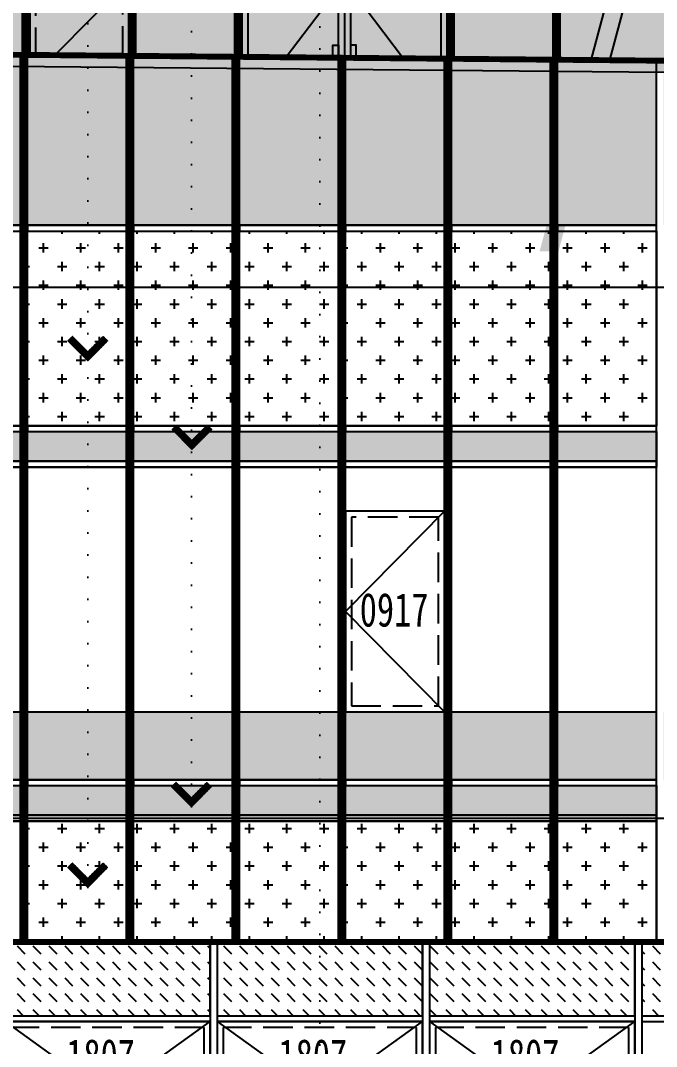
# Model space of a CAD drawing. Extents: x -483182 to 812890, y -390528 to -214858.
# Drawn here: x 25856 to 31250, y -318465 to -309770 of the extents above; entities that cross this region are included whole.
import ezdxf
from ezdxf.xclip import XClip

# ---------------------------------------------------------------- set-up
doc = ezdxf.new("R2010")
doc.units = 0
doc.header["$LTSCALE"] = 1000
doc.header["$MEASUREMENT"] = 0
doc.header["$XCLIPFRAME"] = 0
doc.linetypes.add('DASH', pattern=[0.35, 0.25, -0.1])
doc.linetypes.add('DOT2', pattern=[0.125, 0, -0.125])
for name, color, linetype in [('01-标注_符号', 200, 'Continuous'), ('05-填充_156', 156, 'Continuous'), ('05-填充_168', 168, 'Continuous'), ('05-填充_18', 18, 'Continuous'), ('05-填充_天正', 14, 'Continuous'), ('A-C_幕墙龙骨', 133, 'Continuous'), ('A-C_窗', 140, 'Continuous'), ('A-C_门', 150, 'Continuous'), ('D-铝板', 181, 'Continuous'), ('E-立面轮廓', 241, 'Continuous')]:
    doc.layers.add(name, color=color, linetype=linetype)
doc.layers.add('04-不打印_辅助线', color=165, linetype='Continuous', plot=False)
doc.styles.add('_TCH_AXIS', font='STXIHEI_0.TTF', dxfattribs={"width": 0.75})
doc.styles.add('logo-3', font='', dxfattribs={"width": 0.75})
doc.styles.get("Standard").update_dxf_attribs({"font": 'STXIHEI_0.TTF', "width": 0.75})
doc.styles.get('logo-3').set_extended_font_data('SimSun')
doc.dimstyles.new('副本 ISO-1', dxfattribs={"dimtxt": 2.5, "dimasz": 1.5, "dimexe": 1.25, "dimexo": 0.625, "dimtad": 1, "dimdec": 0, "dimtxsty": 'logo-3', "dimblk": 'ARCHTICK', "dimcen": 2.5, "dimdle": 1, "dimadec": 0, "dimazin": 0, "dimtfac": 1, "dimtdec": 0, "dimtix": 1, "dimtmove": 0, "dimatfit": 3, "dimldrblk": 'AR', "dimfxl": 0, "dimarcsym": 0})
pattern_1 = [(49.99999999999999, (0, 0), (364.369337992008, -31.87817107780615), [38.1, -419.1]), (355, (0, 0), (-70.48565195133396, 382.1132857643599), [30.48, -335.28]), (100.451, (30.364, -2.6565), (293.8850033319185, 350.2333756405837), [32.38, -356.18]), (46.18420000000002, (0, 101.6), (542.1580817842598, -84.08465586545427), [57.14999999999999, -628.6499999999999]), (96.6356, (45.1798, 94.59299999999999), (474.8084689324743, 494.8511117800985), [48.57, -534.27]), (351.1840000000001, (0, 101.6), (474.8092116278678, 494.8502357211955), [45.72, -502.92]), (21, (50.8, 76.2), (303.2297596707666, -204.531037033525), [38.1, -419.1]), (326.0000000000001, (50.8, 76.2), (123.6040566952941, 368.3759322446385), [30.48, -335.28]), (71.4514, (76.069, 59.1558), (426.8329815402489, 163.8457154321149), [32.38, -356.18]), (37.50000000000001, (0, 0), (6.17720650118364, 169.1100777463062), [0, -331.216, 0, -340.36, 0, -336.55]), (7.499999999999999, (0, 0), (133.6393250206115, 200.361149636239), [0, -194.056, 0, -323.596, 0, -128.27]), (327.5, (-113.284, 0), (271.1811903337428, -11.45748798534687), [0, -127, 0, -396.24, 0, -525.78]), (317.5, (-164.084, 0), (296.2583627720361, 50.85298206666607), [0, -165.1, 0, -263.144, 0, -373.38])]
pattern_2 = [(0, (-32250.00310377718, 317429.4292192667), (158.75, 158.75), [79.375, -238.125]), (90, (-32210.31560377718, 317389.7417192667), (-158.75, 158.75), [79.375, -238.125])]

# ---------------------------------------------------------------- blocks, each defined once
blk = doc.blocks.new('rytesy')
at = {"layer": '05-填充_18', "const_width": 60}
for points in [[(3539.240194309437, -7549.92318577203), (3539.240194309437, -32.18593500438146)], [(4438.240194309445, -7549.92318577203), (4438.240194309445, -40.3614625132177)], [(5337.240194309437, -7549.92318577203), (5337.240194309437, -48.53699002205394)], [(6236.240194309437, -7549.92318577203), (6236.240194309437, -56.71251753089018)], [(7135.240194309437, -7549.92318577203), (7135.240194309437, -64.88804503972642)], [(8034.240194309437, -7549.92318577203), (8034.240194309437, -73.06357254856266)]]:
    blk.add_lwpolyline(points, dxfattribs=at)
at = {"layer": 'A-C_幕墙龙骨'}
for p, q in [((3509.240194309437, -7549.92318577203), (3509.240194309437, -31.91311428660993)), ((3569.240194309437, -7549.92318577203), (3569.240194309437, -32.458755722153)), ((4408.240194309437, -7549.92318577203), (4408.240194309437, -40.08864179544616)), ((4468.240194309437, -7549.92318577203), (4468.240194309437, -40.63428323098924)), ((5307.240194309437, -7549.92318577203), (5307.240194309437, -48.2641693042824)), ((5367.240194309437, -7549.92318577203), (5367.240194309437, -48.80981073982548)), ((6206.240194309437, -7549.92318577203), (6206.240194309437, -56.43969681311864)), ((6266.240194309437, -7549.92318577203), (6266.240194309437, -56.98533824866172)), ((7105.240194309437, -7549.92318577203), (7105.240194309437, -64.61522432195488)), ((7165.240194309437, -7549.92318577203), (7165.240194309437, -65.16086575749796)), ((8004.240194309437, -7549.92318577203), (8004.240194309437, -72.79075183079112)), ((8064.240194309437, -7549.92318577203), (8064.240194309437, -73.3363932663342)), ((8903.240194309437, -7549.92318577203), (8903.240194309437, -80.96627933962736))]:
    blk.add_line(p, q, dxfattribs=at)
blk = doc.blocks.new('A$C5BC7050D')
for points in [[(-1734.999999999993, 0), (5, 0), (5, 2300), (-1734.999999999993, 2300)], [(-915, 100), (-915, 2200), (-1684.999999999993, 2200), (-1684.999999999993, 100)], [(-815, 100), (-45, 100), (-45, 2200), (-815, 2200)], [(-915, 550), (-965, 550), (-965, 1750), (-915, 1750)], [(-815, 550), (-765, 550), (-765, 1750), (-815, 1750)]]:
    blk.add_lwpolyline(points, close=True)
for points in [[(-864.9999999999964, 2300), (-1734.999999999993, 1150), (-865, 0)], [(-865, 2300), (-865, 0)], [(-864.9999999999964, 2300), (5, 1150), (-865, 0)]]:
    blk.add_lwpolyline(points)
at = {"layer": '04-不打印_辅助线', "style": '_TCH_AXIS', "width": 0.75}
blk.add_text('WM1823', height=285.4257641921397, dxfattribs=at).set_placement((-1433.157800857909, 919.6219500461011))
blk = doc.blocks.new('*U722')
blk.add_lwpolyline([(0, 0), (839.9999999999998, 0), (839.9999999999998, 1700), (0, 1700)], close=True)
blk.add_lwpolyline([(839.9999999999998, 1700), (0, 850), (839.9999999999998, 0)])
at = {"linetype": 'DASH'}
blk.add_lwpolyline([(50, 50), (789.9999999999998, 50), (789.9999999999998, 1650), (50, 1650)], close=True, dxfattribs=at)
at = {"layer": '04-不打印_辅助线', "width": 0.75}
blk.add_text('0917', height=285.4257641921397, dxfattribs=at).set_placement((121.4108805432404, 722.9881153245224))
blk = doc.blocks.new('A$C39D70C58')
at = {"layer": '05-填充_18'}
h = blk.add_hatch(color=256, dxfattribs=at)
h.dxf.hatch_style = 1
h.paths.add_polyline_path([(33730.82967362576, -4574.68333944201), (33150.91253644269, 2053.799869828217), (32996.50235823845, 2040.290729702334), (33575.0830093422, -4572.916373779066)])
h.paths.add_polyline_path([(30614.83913494795, -4573.058898780961), (32370.00000000003, 1977.290625049383), (32220.28149692522, 2017.407577040256), (30454.85765748983, -4571.243888625351)])
h.paths.add_polyline_path([(23895.25414885566, -4576.863637870818), (22230.31497377669, 1636.773955035605), (22080.59647070192, 1596.657003044733), (23734.29704456148, -4575.037559105025)])
h.paths.add_polyline_path([(21918.13758581682, -4577.625393754977), (21377.34100475564, 1603.707812929701), (21222.9308265514, 1590.198672803817), (21762.31910480265, -4575.037559105025)])
h.paths.add_polyline_path([(18644.4594366356, -4577.679666735581), (20163.11355795152, 1513.309327673924), (20012.71772037874, 1550.807221491938), (18485.37307550517, -4575.037559105025)])
h.paths.add_polyline_path([(15562.76617504613, -4577.257587180648), (13873.81126817537, 1312.828150036279), (13724.81570530494, 1270.104359884688), (15400.88317968063, -4575.037559105083)])
h.paths.add_polyline_path([(13475.06855620243, -4577.643180748855), (12653.86327694301, 1265.535999156011), (12500.37172628807, 1243.964168507198), (13318.17908622131, -4575.037559105083)])
h.paths.add_polyline_path([(10372.74420056901, -4577.3468238528), (10213.57485238735, -4575.037559105083), (11660.1891579291, 1227.01551574195), (11810.58499550188, 1189.517621923995)])
h.paths.add_polyline_path([(9420.611231942137, -4577.678633864387), (8215.172019941136, 1093.46697806177), (8063.559141827398, 1061.240665985039), (9261.587061968123, -4575.037559105083)])
h.paths.add_polyline_path([(5494.379026227936, -4577.760549499828), (7527.483766160716, 1008.148814855958), (7381.831409938895, 1061.161937071418), (5330.42255894604, -4575.037559105142)])
h.paths.add_polyline_path([(4050.162180543208, -4577.636432158586), (3376.867748006829, 905.9066744443262), (3223.023094502423, 887.0169262165437), (3893.679056110384, -4575.037559105142)])
h.paths.add_polyline_path([(2007.575330635445, -4577.625854448415), (2674.117937215648, 850.9280425506877), (2520.273283711242, 869.8177907784702), (1851.729110396525, -4575.037559105142)])
h.paths.add_polyline_path([(128.3171243199613, -4573.932647195586), (-30.76923681046173, -4571.29053956503), (1315.998430015054, 830.299540441134), (1466.39426758785, 792.8016466231784)])
h.paths.add_polyline_path([(16569.94946518991, 1392.492217795574), (15836.91113915099, -4577.625854448299), (15681.06491891207, -4575.037559105083), (16416.10481168551, 1411.381966023357)])
h.paths.add_polyline_path([(24576.6947180311, 1714.807182461838), (24730.5393715355, 1733.696930689621), (25505.37240665822, -4576.811731188034), (25348.99054277193, -4575.037559105025)])
h.paths.add_polyline_path([(33501.42309938351, 2030.43978963577), (33650.41866225394, 2073.163579787419), (35557.28593530616, -4576.872890742321), (35395.51324986925, -4575.037559104967)])
blk.add_lwpolyline([(30614.83913494795, -4573.058898780961), (32370.00000000003, 1977.290625049383), (32220.28149692522, 2017.407577040256), (30454.85765748983, -4571.243888625351)], close=True)
blk = doc.blocks.new('thtsrhjuyt')
at = {"layer": '05-填充_18', "const_width": 60}
for points in [[(29700.00000000003, -5300), (29700.00000000003, 1149.03142012324)], [(30600.00000000003, -5300), (30600.00000000003, 1183.850554066361)], [(27000.00000000003, -5300), (27000.00000000003, 1044.574018293875)], [(27900.00000000003, -5300), (27900.00000000003, 1079.393152236997)], [(26100.00000000003, -5300), (26100.00000000003, 1009.754884350754)]]:
    blk.add_lwpolyline(points, dxfattribs=at)
at = {"layer": 'A-C_幕墙龙骨'}
for points in [[(29670.00000000003, -5300), (29670.00000000003, 1147.870782325161)], [(29730.00000000003, -5300), (29730.00000000003, 1150.192057921377)], [(30570.00000000003, -5300), (30570.00000000003, 1182.689916268282)], [(30630.00000000003, -5300), (30630.00000000003, 1185.011191864498)], [(26970.00000000003, -5300), (26970.00000000003, 1043.413380495738)], [(27030.00000000003, -5300), (27030.00000000003, 1045.734656091954)], [(27870.00000000003, -5300), (27870.00000000003, 1078.23251443886)], [(27930.00000000003, -5300), (27930.00000000003, 1080.553790035076)], [(26070.00000000003, -5300), (26070.00000000003, 1008.594246552617)], [(26130.00000000003, -5300), (26130.00000000003, 1010.915522148833)]]:
    blk.add_lwpolyline(points, dxfattribs=at)
at = {"layer": 'A-C_窗'}
blk.add_lwpolyline([(2.91038304567337e-11, -5300), (36187.00000000003, -5299.999999999825), (36187, 1400), (0, 0), (2.91038304567337e-11, -5300)], dxfattribs=at)
blk.add_blockref('*U722', (26130.00000000003, -4699.999999994936), dxfattribs=at)
at = {"layer": 'A-C_门'}
blk.add_blockref('A$C5BC7050D', (29665.00000000003, -5299.999999999884), dxfattribs=at)
at = {"layer": 'D-铝板'}
blk.add_blockref('A$C39D70C58', (0, -724.9624408948584), dxfattribs=at)
blk = doc.blocks.new('A$C2E0A5E3B')
blk.add_lwpolyline([(-5, 0), (1735, 0), (1735, 675), (-5, 675)], close=True)
for points in [[(-5, 675), (865, 50)], [(865, 50), (1735, 675)]]:
    blk.add_lwpolyline(points)
at = {"linetype": 'DASH'}
blk.add_lwpolyline([(45, 50), (1685, 50), (1685, 625), (45, 625)], close=True, dxfattribs=at)
at = {"layer": '04-不打印_辅助线', "width": 0.75}
blk.add_text('1807', height=285.4257641921397, dxfattribs=at).set_placement((513.9763857134385, 242.2527414326323))
blk = doc.blocks.new('*U67')
at = {"layer": 'A-C_窗'}
blk.add_blockref('A$C2E0A5E3B', (-865, -337.5), dxfattribs=at)
blk = doc.blocks.new('*U68')
at = {"layer": 'A-C_窗', "color": 0, "linetype": 'ByBlock', "lineweight": -2, "transparency": 16777216}
for p in [(0, 0), (1800, 0), (3600, 0)]:
    blk.add_blockref('*U67', p, dxfattribs=at)
blk = doc.blocks.new('_ArchTick')
at = {"color": 0, "linetype": 'ByBlock', "const_width": 0.4}
blk.add_lwpolyline([(-0.5, -0.5), (0.5, 0.5)], dxfattribs=at)
blk = doc.blocks.new('*X6')
at = {"color": 0}
for p, q in [((-1012.31157476132, 1692.722126533868), (-1012.31157476132, 1692.722633322092)), ((-1012.311522380892, 1692.72268570252), (-1012.283849658768, 1692.72268570252)), ((-1012.311133929974, 1692.72168570252), (-1012.282849658771, 1692.72168570252)), ((-1012.31057476132, 1692.721126533864), (-1012.31057476132, 1692.723633322089)), ((-1012.310522380889, 1692.72368570252), (-1012.284849658764, 1692.72368570252)), ((-1012.310133929977, 1692.72068570252), (-1012.281849658774, 1692.72068570252)), ((-1012.30957476132, 1692.720126533861), (-1012.30957476132, 1692.724633322086)), ((-1012.309522380886, 1692.72468570252), (-1012.285849658761, 1692.72468570252)), ((-1012.30913392998, 1692.71968570252), (-1012.280849658777, 1692.71968570252)), ((-1012.30857476132, 1692.719126533858), (-1012.30857476132, 1692.725633322083)), ((-1012.308522380883, 1692.72568570252), (-1012.286849658758, 1692.72568570252)), ((-1012.308133929983, 1692.71868570252), (-1012.27984965878, 1692.71868570252)), ((-1012.30757476132, 1692.718126533855), (-1012.30757476132, 1692.72663332208)), ((-1012.30752238088, 1692.72668570252), (-1012.287849658755, 1692.72668570252)), ((-1012.307133929986, 1692.71768570252), (-1012.278849658783, 1692.71768570252)), ((-1012.30657476132, 1692.717126533852), (-1012.30657476132, 1692.727633322077)), ((-1012.306522380877, 1692.72768570252), (-1012.288849658752, 1692.72768570252)), ((-1012.306133929989, 1692.71668570252), (-1012.277849658786, 1692.71668570252)), ((-1012.30557476132, 1692.716126533849), (-1012.30557476132, 1692.728633322074)), ((-1012.305522380873, 1692.72868570252), (-1012.289849658749, 1692.72868570252)), ((-1012.305133929993, 1692.71568570252), (-1012.27684965879, 1692.71568570252)), ((-1012.30457476132, 1692.715126533845), (-1012.30457476132, 1692.72963332207)), ((-1012.30452238087, 1692.72968570252), (-1012.290849658746, 1692.72968570252)), ((-1012.304133929995, 1692.71468570252), (-1012.275849658792, 1692.71468570252)), ((-1012.30357476132, 1692.714126533842), (-1012.30357476132, 1692.730633322067)), ((-1012.303522380867, 1692.73068570252), (-1012.291849658742, 1692.73068570252)), ((-1012.303133929999, 1692.71368570252), (-1012.274849658796, 1692.71368570252)), ((-1012.30257476132, 1692.713126533839), (-1012.30257476132, 1692.731633322064)), ((-1012.302522380864, 1692.73168570252), (-1012.292849658739, 1692.73168570252)), ((-1012.302133930002, 1692.71268570252), (-1012.273849658799, 1692.71268570252)), ((-1012.30157476132, 1692.712126533836), (-1012.30157476132, 1692.732633322061)), ((-1012.301522380861, 1692.73268570252), (-1012.293849658736, 1692.73268570252)), ((-1012.301133930005, 1692.71168570252), (-1012.272849658802, 1692.71168570252)), ((-1012.30057476132, 1692.711126533833), (-1012.30057476132, 1692.733633322058)), ((-1012.300522380858, 1692.73368570252), (-1012.294849658733, 1692.73368570252)), ((-1012.300133930008, 1692.71068570252), (-1012.271849658805, 1692.71068570252)), ((-1012.29957476132, 1692.71012653383), (-1012.29957476132, 1692.734633322055)), ((-1012.299522380855, 1692.73468570252), (-1012.29584965873, 1692.73468570252)), ((-1012.299133930011, 1692.70968570252), (-1012.270849658808, 1692.70968570252)), ((-1012.29857476132, 1692.709126533827), (-1012.29857476132, 1692.735633322052)), ((-1012.298522380851, 1692.73568570252), (-1012.296849658727, 1692.73568570252)), ((-1012.298133930014, 1692.70868570252), (-1012.269849658811, 1692.70868570252)), ((-1012.29757476132, 1692.708126533824), (-1012.29757476132, 1692.736410805115)), ((-1012.297133930018, 1692.70768570252), (-1012.268849658815, 1692.70768570252)), ((-1012.29657476132, 1692.70712653382), (-1012.29657476132, 1692.735410805112)), ((-1012.296133930021, 1692.70668570252), (-1012.267849658818, 1692.70668570252)), ((-1012.29557476132, 1692.706126533817), (-1012.29557476132, 1692.734410805109)), ((-1012.295133930024, 1692.70568570252), (-1012.266849658821, 1692.70568570252)), ((-1012.29457476132, 1692.705126533814), (-1012.29457476132, 1692.733410805106)), ((-1012.29357476132, 1692.704126533811), (-1012.29357476132, 1692.732410805103)), ((-1012.29257476132, 1692.703126533808), (-1012.29257476132, 1692.7314108051)), ((-1012.29157476132, 1692.702126533805), (-1012.29157476132, 1692.730410805096)), ((-1012.29057476132, 1692.701126533802), (-1012.29057476132, 1692.729410805093)), ((-1012.28957476132, 1692.700126533799), (-1012.28957476132, 1692.72841080509)), ((-1012.28857476132, 1692.699126533795), (-1012.28857476132, 1692.727410805087)), ((-1012.28757476132, 1692.698126533792), (-1012.28757476132, 1692.726410805084)), ((-1012.28657476132, 1692.697126533789), (-1012.28657476132, 1692.725410805081)), ((-1012.28557476132, 1692.696126533786), (-1012.28557476132, 1692.724410805078)), ((-1012.28457476132, 1692.695126533783), (-1012.28457476132, 1692.723410805075)), ((-1012.28357476132, 1692.69412653378), (-1012.28357476132, 1692.722410805071)), ((-1012.28257476132, 1692.693126533777), (-1012.28257476132, 1692.721410805068)), ((-1012.28157476132, 1692.692126533773), (-1012.28157476132, 1692.720410805065)), ((-1012.28057476132, 1692.69112653377), (-1012.28057476132, 1692.719410805062)), ((-1012.27957476132, 1692.690126533767), (-1012.27957476132, 1692.718410805059)), ((-1012.27857476132, 1692.689126533764), (-1012.27857476132, 1692.717410805056)), ((-1012.27757476132, 1692.688126533761), (-1012.27757476132, 1692.716410805053)), ((-1012.27657476132, 1692.687126533758), (-1012.27657476132, 1692.715410805049)), ((-1012.27557476132, 1692.686126533755), (-1012.27557476132, 1692.714410805046)), ((-1012.27457476132, 1692.685126533751), (-1012.27457476132, 1692.713410805043)), ((-1012.27357476132, 1692.684126533748), (-1012.27357476132, 1692.71241080504)), ((-1012.27257476132, 1692.683126533745), (-1012.27257476132, 1692.711410805037)), ((-1012.27157476132, 1692.682126533742), (-1012.27157476132, 1692.710410805034)), ((-1012.27057476132, 1692.681126533739), (-1012.27057476132, 1692.709410805031)), ((-1012.26957476132, 1692.680126533736), (-1012.26957476132, 1692.708410805027)), ((-1012.26857476132, 1692.679126533733), (-1012.26857476132, 1692.707410805024)), ((-1012.26757476132, 1692.678126533729), (-1012.26757476132, 1692.706410805021)), ((-1012.26657476132, 1692.677126533727), (-1012.26657476132, 1692.705410805018)), ((-1012.294133930027, 1692.70468570252), (-1012.265849658824, 1692.70468570252)), ((-1012.29313393003, 1692.70368570252), (-1012.264849658827, 1692.70368570252)), ((-1012.292133930033, 1692.70268570252), (-1012.26384965883, 1692.70268570252)), ((-1012.291133930036, 1692.70168570252), (-1012.262849658833, 1692.70168570252)), ((-1012.290133930039, 1692.70068570252), (-1012.261849658836, 1692.70068570252)), ((-1012.289133930043, 1692.69968570252), (-1012.26084965884, 1692.69968570252)), ((-1012.288133930046, 1692.69868570252), (-1012.259849658843, 1692.69868570252)), ((-1012.287133930049, 1692.69768570252), (-1012.258849658846, 1692.69768570252)), ((-1012.286133930052, 1692.69668570252), (-1012.257849658849, 1692.69668570252)), ((-1012.285133930055, 1692.69568570252), (-1012.256849658852, 1692.69568570252)), ((-1012.284133930058, 1692.69468570252), (-1012.255849658855, 1692.69468570252)), ((-1012.283133930061, 1692.69368570252), (-1012.254849658858, 1692.69368570252)), ((-1012.282133930065, 1692.69268570252), (-1012.253849658861, 1692.69268570252)), ((-1012.281133930068, 1692.69168570252), (-1012.252849658865, 1692.69168570252)), ((-1012.280133930071, 1692.69068570252), (-1012.251849658868, 1692.69068570252)), ((-1012.279133930074, 1692.68968570252), (-1012.250849658871, 1692.68968570252)), ((-1012.278133930077, 1692.68868570252), (-1012.249849658874, 1692.68868570252)), ((-1012.27713393008, 1692.68768570252), (-1012.248849658877, 1692.68768570252)), ((-1012.276133930083, 1692.68668570252), (-1012.24784965888, 1692.68668570252)), ((-1012.275133930086, 1692.68568570252), (-1012.246849658883, 1692.68568570252)), ((-1012.27413393009, 1692.68468570252), (-1012.245849658887, 1692.68468570252)), ((-1012.273133930093, 1692.68368570252), (-1012.24484965889, 1692.68368570252)), ((-1012.272133930096, 1692.68268570252), (-1012.243849658893, 1692.68268570252)), ((-1012.271133930099, 1692.68168570252), (-1012.242849658896, 1692.68168570252)), ((-1012.270133930102, 1692.68068570252), (-1012.241849658899, 1692.68068570252)), ((-1012.269133930105, 1692.67968570252), (-1012.240849658902, 1692.67968570252)), ((-1012.268133930109, 1692.67868570252), (-1012.239849658905, 1692.67868570252)), ((-1012.267133930112, 1692.67768570252), (-1012.238849658909, 1692.67768570252)), ((-1012.266133930115, 1692.67668570252), (-1012.237849658912, 1692.67668570252)), ((-1012.26557476132, 1692.676126533723), (-1012.26557476132, 1692.704410805015)), ((-1012.265133930118, 1692.67568570252), (-1012.236849658915, 1692.67568570252)), ((-1012.26457476132, 1692.67512653372), (-1012.26457476132, 1692.703410805012)), ((-1012.264133930121, 1692.67468570252), (-1012.235849658918, 1692.67468570252)), ((-1012.26357476132, 1692.674126533717), (-1012.26357476132, 1692.702410805009)), ((-1012.263133930124, 1692.67368570252), (-1012.234849658921, 1692.67368570252)), ((-1012.26257476132, 1692.673126533714), (-1012.26257476132, 1692.701410805006)), ((-1012.262133930127, 1692.67268570252), (-1012.233849658924, 1692.67268570252)), ((-1012.26157476132, 1692.672126533711), (-1012.26157476132, 1692.700410805003)), ((-1012.26113393013, 1692.67168570252), (-1012.232849658927, 1692.67168570252)), ((-1012.26057476132, 1692.671126533708), (-1012.26057476132, 1692.699410804999)), ((-1012.260133930134, 1692.67068570252), (-1012.231849658931, 1692.67068570252)), ((-1012.25957476132, 1692.670126533704), (-1012.25957476132, 1692.698410804996)), ((-1012.25857476132, 1692.642378600985), (-1012.25857476132, 1692.697410804993)), ((-1012.25757476132, 1692.643378600975), (-1012.25757476132, 1692.69641080499)), ((-1012.25657476132, 1692.644378600965), (-1012.25657476132, 1692.695410804987)), ((-1012.25557476132, 1692.645378600955), (-1012.25557476132, 1692.694410804984)), ((-1012.25457476132, 1692.646378600945), (-1012.25457476132, 1692.69341080498)), ((-1012.25357476132, 1692.647378600935), (-1012.25357476132, 1692.692410804977)), ((-1012.25257476132, 1692.648378600925), (-1012.25257476132, 1692.691410804974)), ((-1012.25157476132, 1692.649378600915), (-1012.25157476132, 1692.690410804971)), ((-1012.25057476132, 1692.650378600905), (-1012.25057476132, 1692.689410804968)), ((-1012.24957476132, 1692.651378600895), (-1012.24957476132, 1692.688410804965)), ((-1012.24857476132, 1692.652378600885), (-1012.24857476132, 1692.687410804962)), ((-1012.24757476132, 1692.653378600874), (-1012.24757476132, 1692.686410804959)), ((-1012.24657476132, 1692.654378600864), (-1012.24657476132, 1692.685410804955)), ((-1012.24557476132, 1692.655378600854), (-1012.24557476132, 1692.684410804952)), ((-1012.24457476132, 1692.656378600844), (-1012.24457476132, 1692.683410804949)), ((-1012.24357476132, 1692.657378600834), (-1012.24357476132, 1692.682410804946)), ((-1012.24257476132, 1692.658378600824), (-1012.24257476132, 1692.681410804943)), ((-1012.24157476132, 1692.659378600814), (-1012.24157476132, 1692.68041080494)), ((-1012.24057476132, 1692.660378600804), (-1012.24057476132, 1692.679410804937)), ((-1012.23957476132, 1692.661378600794), (-1012.23957476132, 1692.678410804933)), ((-1012.23857476132, 1692.662378600784), (-1012.23857476132, 1692.67741080493)), ((-1012.23757476132, 1692.663378600774), (-1012.23757476132, 1692.676410804927)), ((-1012.23657476132, 1692.664378600764), (-1012.23657476132, 1692.675410804924)), ((-1012.23557476132, 1692.665378600754), (-1012.23557476132, 1692.674410804921)), ((-1012.23457476132, 1692.666378600743), (-1012.23457476132, 1692.673410804918)), ((-1012.23357476132, 1692.667378600733), (-1012.23357476132, 1692.672410804915)), ((-1012.23257476132, 1692.668378600723), (-1012.23257476132, 1692.671410804912)), ((-1012.23157476132, 1692.669378600713), (-1012.23157476132, 1692.670410804908)), ((-1012.29357476132, 1692.607378601337), (-1012.29357476132, 1692.635662872442)), ((-1012.293551931242, 1692.63568570252), (-1012.265267659852, 1692.63568570252)), ((-1012.29257476132, 1692.608378601327), (-1012.29257476132, 1692.636662872432)), ((-1012.292551931232, 1692.63668570252), (-1012.264267659843, 1692.63668570252)), ((-1012.29157476132, 1692.609378601317), (-1012.29157476132, 1692.637662872422)), ((-1012.291551931222, 1692.63768570252), (-1012.263267659832, 1692.63768570252)), ((-1012.29057476132, 1692.610378601307), (-1012.29057476132, 1692.638662872412)), ((-1012.290551931212, 1692.63868570252), (-1012.262267659822, 1692.63868570252)), ((-1012.28957476132, 1692.611378601297), (-1012.28957476132, 1692.639662872402)), ((-1012.289551931202, 1692.63968570252), (-1012.261267659812, 1692.63968570252)), ((-1012.28857476132, 1692.612378601287), (-1012.28857476132, 1692.640662872392)), ((-1012.288551931192, 1692.64068570252), (-1012.260267659802, 1692.64068570252)), ((-1012.28757476132, 1692.613378601277), (-1012.28757476132, 1692.641662872382)), ((-1012.287551931182, 1692.64168570252), (-1012.259267659792, 1692.64168570252)), ((-1012.28657476132, 1692.614378601267), (-1012.28657476132, 1692.642662872372)), ((-1012.286551931172, 1692.64268570252), (-1012.258267659782, 1692.64268570252)), ((-1012.28557476132, 1692.615378601257), (-1012.28557476132, 1692.643662872362)), ((-1012.285551931162, 1692.64368570252), (-1012.257267659772, 1692.64368570252)), ((-1012.28457476132, 1692.616378601247), (-1012.28457476132, 1692.644662872352)), ((-1012.284551931152, 1692.64468570252), (-1012.256267659762, 1692.64468570252)), ((-1012.28357476132, 1692.617378601237), (-1012.28357476132, 1692.645662872342)), ((-1012.283551931142, 1692.64568570252), (-1012.255267659752, 1692.64568570252)), ((-1012.28257476132, 1692.618378601227), (-1012.28257476132, 1692.646662872332)), ((-1012.282551931132, 1692.64668570252), (-1012.254267659742, 1692.64668570252)), ((-1012.28157476132, 1692.619378601217), (-1012.28157476132, 1692.647662872322)), ((-1012.281551931122, 1692.64768570252), (-1012.253267659732, 1692.64768570252)), ((-1012.28057476132, 1692.620378601207), (-1012.28057476132, 1692.648662872312)), ((-1012.280551931111, 1692.64868570252), (-1012.252267659721, 1692.64868570252)), ((-1012.27957476132, 1692.621378601197), (-1012.27957476132, 1692.649662872302)), ((-1012.279551931101, 1692.64968570252), (-1012.251267659712, 1692.64968570252)), ((-1012.27857476132, 1692.622378601186), (-1012.27857476132, 1692.650662872291)), ((-1012.278551931091, 1692.65068570252), (-1012.250267659701, 1692.65068570252)), ((-1012.27757476132, 1692.623378601176), (-1012.27757476132, 1692.651662872281)), ((-1012.277551931081, 1692.65168570252), (-1012.249267659691, 1692.65168570252)), ((-1012.27657476132, 1692.624378601166), (-1012.27657476132, 1692.652662872271)), ((-1012.276551931071, 1692.65268570252), (-1012.248267659681, 1692.65268570252)), ((-1012.27557476132, 1692.625378601156), (-1012.27557476132, 1692.653662872261)), ((-1012.275551931061, 1692.65368570252), (-1012.247267659671, 1692.65368570252)), ((-1012.27457476132, 1692.626378601146), (-1012.27457476132, 1692.654662872251)), ((-1012.274551931051, 1692.65468570252), (-1012.246267659661, 1692.65468570252)), ((-1012.27357476132, 1692.627378601136), (-1012.27357476132, 1692.655662872241)), ((-1012.273551931041, 1692.65568570252), (-1012.245267659651, 1692.65568570252)), ((-1012.27257476132, 1692.628378601126), (-1012.27257476132, 1692.656662872231)), ((-1012.272551931031, 1692.65668570252), (-1012.244267659641, 1692.65668570252)), ((-1012.27157476132, 1692.629378601116), (-1012.27157476132, 1692.657662872221)), ((-1012.271551931021, 1692.65768570252), (-1012.243267659631, 1692.65768570252)), ((-1012.27057476132, 1692.630378601106), (-1012.27057476132, 1692.658662872211)), ((-1012.270551931011, 1692.65868570252), (-1012.242267659621, 1692.65868570252)), ((-1012.26957476132, 1692.631378601096), (-1012.26957476132, 1692.659662872201)), ((-1012.269551931001, 1692.65968570252), (-1012.241267659611, 1692.65968570252)), ((-1012.26857476132, 1692.632378601086), (-1012.26857476132, 1692.660662872191)), ((-1012.26855193099, 1692.66068570252), (-1012.240267659601, 1692.66068570252)), ((-1012.26757476132, 1692.633378601076), (-1012.26757476132, 1692.661662872181)), ((-1012.26755193098, 1692.66168570252), (-1012.239267659591, 1692.66168570252)), ((-1012.26657476132, 1692.634378601065), (-1012.26657476132, 1692.662662872171)), ((-1012.26655193097, 1692.66268570252), (-1012.238267659581, 1692.66268570252)), ((-1012.26557476132, 1692.635378601056), (-1012.26557476132, 1692.663662872161)), ((-1012.26555193096, 1692.66368570252), (-1012.237267659571, 1692.66368570252)), ((-1012.26457476132, 1692.636378601045), (-1012.26457476132, 1692.664662872151)), ((-1012.26455193095, 1692.66468570252), (-1012.236267659561, 1692.66468570252)), ((-1012.26357476132, 1692.637378601035), (-1012.26357476132, 1692.665662872141)), ((-1012.26355193094, 1692.66568570252), (-1012.235267659551, 1692.66568570252)), ((-1012.26257476132, 1692.638378601025), (-1012.26257476132, 1692.66666287213)), ((-1012.26255193093, 1692.66668570252), (-1012.234267659541, 1692.66668570252)), ((-1012.26157476132, 1692.639378601015), (-1012.26157476132, 1692.66766287212)), ((-1012.26155193092, 1692.66768570252), (-1012.23326765953, 1692.66768570252)), ((-1012.26057476132, 1692.640378601005), (-1012.26057476132, 1692.66866287211)), ((-1012.26055193091, 1692.66868570252), (-1012.23226765952, 1692.66868570252)), ((-1012.25957476132, 1692.641378600995), (-1012.25957476132, 1692.6696628721)), ((-1012.2595519309, 1692.66968570252), (-1012.23126765951, 1692.66968570252)), ((-1012.31157476132, 1692.617156083707), (-1012.31157476132, 1692.617662872624)), ((-1012.311551931424, 1692.61768570252), (-1012.283267660034, 1692.61768570252)), ((-1012.311104380138, 1692.61668570252), (-1012.284267660044, 1692.61668570252)), ((-1012.31057476132, 1692.616156083696), (-1012.31057476132, 1692.618662872614)), ((-1012.310551931414, 1692.61868570252), (-1012.282267660024, 1692.61868570252)), ((-1012.310104380148, 1692.61568570252), (-1012.285267660054, 1692.61568570252)), ((-1012.30957476132, 1692.615156083686), (-1012.30957476132, 1692.619662872604)), ((-1012.309551931403, 1692.61968570252), (-1012.281267660013, 1692.61968570252)), ((-1012.309104380158, 1692.61468570252), (-1012.286267660064, 1692.61468570252)), ((-1012.30857476132, 1692.614156083676), (-1012.30857476132, 1692.620662872594)), ((-1012.308551931393, 1692.62068570252), (-1012.280267660003, 1692.62068570252)), ((-1012.308104380168, 1692.61368570252), (-1012.287267660074, 1692.61368570252)), ((-1012.30757476132, 1692.613156083666), (-1012.30757476132, 1692.621662872584)), ((-1012.307551931383, 1692.62168570252), (-1012.279267659993, 1692.62168570252)), ((-1012.307104380178, 1692.61268570252), (-1012.288267660084, 1692.61268570252)), ((-1012.30657476132, 1692.612156083656), (-1012.30657476132, 1692.622662872573)), ((-1012.306551931373, 1692.62268570252), (-1012.278267659983, 1692.62268570252)), ((-1012.306104380189, 1692.61168570252), (-1012.289267660094, 1692.61168570252)), ((-1012.30557476132, 1692.611156083646), (-1012.30557476132, 1692.623662872563)), ((-1012.305551931363, 1692.62368570252), (-1012.277267659973, 1692.62368570252)), ((-1012.305104380199, 1692.61068570252), (-1012.290267660104, 1692.61068570252)), ((-1012.30457476132, 1692.610156083636), (-1012.30457476132, 1692.624662872553)), ((-1012.304551931353, 1692.62468570252), (-1012.276267659963, 1692.62468570252)), ((-1012.304104380209, 1692.60968570252), (-1012.291267660114, 1692.60968570252)), ((-1012.30357476132, 1692.609156083626), (-1012.30357476132, 1692.625662872543)), ((-1012.303551931343, 1692.62568570252), (-1012.275267659953, 1692.62568570252)), ((-1012.303104380219, 1692.60868570252), (-1012.292267660124, 1692.60868570252)), ((-1012.30257476132, 1692.608156083616), (-1012.30257476132, 1692.626662872533)), ((-1012.302551931333, 1692.62668570252), (-1012.274267659943, 1692.62668570252)), ((-1012.302104380229, 1692.60768570252), (-1012.293267660134, 1692.60768570252)), ((-1012.30157476132, 1692.607156083606), (-1012.30157476132, 1692.627662872523)), ((-1012.301551931323, 1692.62768570252), (-1012.273267659933, 1692.62768570252)), ((-1012.301104380239, 1692.60668570252), (-1012.294267660144, 1692.60668570252)), ((-1012.30057476132, 1692.606156083596), (-1012.30057476132, 1692.628662872513)), ((-1012.300551931313, 1692.62868570252), (-1012.272267659923, 1692.62868570252)), ((-1012.300104380249, 1692.60568570252), (-1012.295267660154, 1692.60568570252)), ((-1012.29957476132, 1692.605156083585), (-1012.29957476132, 1692.629662872503)), ((-1012.299551931303, 1692.62968570252), (-1012.271267659913, 1692.62968570252)), ((-1012.299104380259, 1692.60468570252), (-1012.296267660165, 1692.60468570252)), ((-1012.29857476132, 1692.604156083575), (-1012.29857476132, 1692.630662872493)), ((-1012.298551931293, 1692.63068570252), (-1012.270267659903, 1692.63068570252)), ((-1012.298104380269, 1692.60368570252), (-1012.297267660174, 1692.60368570252)), ((-1012.29757476132, 1692.603378601378), (-1012.29757476132, 1692.631662872483)), ((-1012.297551931283, 1692.63168570252), (-1012.269267659893, 1692.63168570252)), ((-1012.29657476132, 1692.604378601367), (-1012.29657476132, 1692.632662872473)), ((-1012.296551931272, 1692.63268570252), (-1012.268267659883, 1692.63268570252)), ((-1012.29557476132, 1692.605378601357), (-1012.29557476132, 1692.633662872463)), ((-1012.295551931262, 1692.63368570252), (-1012.267267659873, 1692.63368570252)), ((-1012.29457476132, 1692.606378601347), (-1012.29457476132, 1692.634662872453)), ((-1012.294551931252, 1692.63468570252), (-1012.266267659863, 1692.63468570252))]:
    blk.add_line(p, q, dxfattribs=at)
blk = doc.blocks.new('A-ARROW')
blk.add_lwpolyline([(0.08076949655833232, 0.05248522463989502), (0.06662736100543044, 0.06662736033490545), (0, 0), (0.06662736056614448, -0.06662736077464616), (0.08076949621181484, -0.0524852251730863), (0.02828427129634292, -9.322321039543498e-11)], close=True)
at = {"rotation": 180}
blk.add_blockref('*X6', (-1012.23105865922, 1692.669894702808), dxfattribs=at)
blk = doc.blocks.new('AR')
at = {"xscale": -21.59999999986031, "yscale": 21.59999999999127, "zscale": 21.6, "rotation": 359.9999997162888}
blk.add_blockref('A-ARROW', (0.001504802076169653, -0.001504802079580259), dxfattribs=at)
blk = doc.blocks.new('*U721')
blk.add_lwpolyline([(0, 0), (838.9999999999998, 0), (838.9999999999998, 1700), (0, 1700)], close=True)
blk.add_lwpolyline([(838.9999999999998, 1700), (0, 850), (838.9999999999998, 0)])
at = {"linetype": 'DASH'}
blk.add_lwpolyline([(50, 50), (788.9999999999998, 50), (788.9999999999998, 1650), (50, 1650)], close=True, dxfattribs=at)
at = {"layer": '04-不打印_辅助线', "width": 0.75}
blk.add_text('0917', height=285.4257641921397, dxfattribs=at).set_placement((120.4108805432404, 722.9881153245224))
blk = doc.blocks.new('*U464')
at = {"layer": '05-填充_156'}
h = blk.add_hatch(dxfattribs=at)
h.set_pattern_fill('DASH', color=256, scale=100, angle=315)
h.set_pattern_definition([(315, (17474.99689622279, 318054.4292192667), (134.7038418160373, -2.842170943040401e-14), [95.25, -95.25])])
h.paths.add_polyline_path([(0, 50), (1740, 50), (1740, 675), (0, 675)])
blk.add_lwpolyline([(0, 50), (1740, 50), (1740, 675), (0, 675)], close=True)
for points in [[(0, 50), (1740, 50)], [(0, 0), (1740, 0)]]:
    blk.add_lwpolyline(points)
blk = doc.blocks.new('*U491')
at = {"layer": '01-标注_符号', "color": 51, "linetype": 'DOT2', "ltscale": 1.5}
blk.add_line((0, 23500.00000000003), (0, 0), dxfattribs=at)
blk = doc.blocks.new('yktdujyfkiu30')
at = {"layer": '05-填充_156'}
h = blk.add_hatch(dxfattribs=at)
h.set_pattern_fill('CROSS', color=136, scale=100)
h.set_pattern_definition(pattern_2)
h.paths.add_polyline_path([(0, 5875.000000005064), (838.9999998811982, 5875.000000005064), (838.9999998811982, 4225.000000005064), (0, 4225.000000005064)])
h = blk.add_hatch(dxfattribs=at)
h.set_pattern_fill('CROSS', color=136, scale=100)
h.set_pattern_definition(pattern_2)
h.paths.add_polyline_path([(0, 875), (839, 875), (839, -150), (0, -150)])
at = {"layer": '05-填充_168'}
h = blk.add_hatch(color=256, dxfattribs=at)
h.dxf.hatch_style = 1
h.paths.add_polyline_path([(-1.187981979455799e-07, 4175.000000005064), (838.9999998811982, 4175.000000005064), (838.9999998811982, 3925.000000005064), (-1.187981979455799e-07, 3925.000000005064)])
h = blk.add_hatch(color=256, dxfattribs=at)
h.dxf.hatch_style = 1
h.paths.add_polyline_path([(0, 1175), (839, 1175), (839, 925), (0, 925)])
for points in [[(-1.781991159077734e-07, 5925.000000005064), (838.9999998217972, 5925.000000005064)], [(-1.781991159077734e-07, 5875.000000005064), (838.9999998217972, 5875.000000005064)], [(-1.781991159077734e-07, 5875.000000005064), (838.9999998217972, 5875.000000005064)], [(-1.187981979455799e-07, 4225.000000005064), (838.9999998811982, 4225.000000005064)], [(-1.187981979455799e-07, 4175.000000005064), (838.9999998811982, 4175.000000005064)], [(-1.187981979455799e-07, 3925.000000005064), (838.9999998811982, 3925.000000005064)], [(-1.187981979455799e-07, 3875.000000005064), (838.9999998811982, 3875.000000005064)], [(0, 1800), (839, 1800)], [(0, 1225), (839, 1225)], [(0, 1175), (839, 1175)], [(0, 925), (839, 925)], [(0, 875), (839, 875)]]:
    blk.add_lwpolyline(points)
for points in [[(-1.781991159077734e-07, 5875.000000005064), (838.9999998217972, 5875.000000005064), (838.9999998217972, 5925.000000005064), (-1.781991159077734e-07, 5925.000000005064)], [(0, 5875.000000005064), (838.9999998811982, 5875.000000005064), (838.9999998811982, 4225.000000005064), (0, 4225.000000005064)], [(-1.187981979455799e-07, 4175.000000005064), (838.9999998811982, 4175.000000005064), (838.9999998811982, 4225.000000005064), (-1.187981979455799e-07, 4225.000000005064)], [(-1.187981979455799e-07, 4175.000000005064), (838.9999998811982, 4175.000000005064), (838.9999998811982, 3925.000000005064), (-1.187981979455799e-07, 3925.000000005064)], [(838.9999998811982, 3875.000000005064), (-1.187981979455799e-07, 3875.000000005064), (-1.187981979455799e-07, 3925.000000005064), (838.9999998811982, 3925.000000005064)], [(0, 1175), (839, 1175), (839, 1225), (0, 1225)], [(0, 1175), (839, 1175), (839, 925), (0, 925)], [(839, 875), (0, 875), (0, 925), (839, 925)], [(0, 875), (839, 875), (839, -150), (0, -150)]]:
    blk.add_lwpolyline(points, close=True)

msp = doc.modelspace()

# ---------------------------------------------------------------- hatches: boundary and pattern name
at = {"layer": '05-填充_18'}
h = msp.add_hatch(color=256, dxfattribs=at)
h.dxf.hatch_style = 1
h.paths.add_polyline_path([(22340.00310377721, -310129.4292192667), (22340.00310377721, -310029.4292192667), (66323.2456037772, -310429.4292192667), (66323.2456037772, -310529.4292192667)])
at = {"layer": '05-填充_天正'}
h = msp.add_hatch(dxfattribs=at)
h.set_pattern_fill('AR-CONC', color=256, scale=200)
h.set_pattern_definition(pattern_1)
h.paths.add_polyline_path([(23159.00310377718, -310036.8925652548), (22346.76290946775, -310029.5060334947), (22340.00310359901, -311504.4292192617), (23159.00310359898, -311504.4292192617)])
h.paths.add_polyline_path([(24058.00310359898, -311504.4292192617), (24058.00310377718, -310045.0680927637), (23219.00310377718, -310037.4382066904), (23219.00310359899, -311504.4292192617)])
h.paths.add_polyline_path([(24957.00310359898, -311504.4292192617), (24957.00310377718, -310053.2436202725), (24118.00310377718, -310045.6137341992), (24118.00310359899, -311504.4292192617)])
h.paths.add_polyline_path([(25856.00310359898, -311504.4292192617), (25856.00310377718, -310061.4191477813), (25017.00310377718, -310053.789261708), (25017.00310359899, -311504.4292192617)])
h.paths.add_polyline_path([(26755.00310359898, -311504.4292192617), (26755.00310377718, -310069.5946752902), (25916.00310377718, -310061.9647892169), (25916.00310359899, -311504.4292192617)])
h.paths.add_polyline_path([(27654.00310359898, -311504.4292192617), (27654.00310377718, -310077.770202799), (26815.00310377718, -310070.1403167257), (26815.00310359899, -311504.4292192617)])
h.paths.add_polyline_path([(28553.00310359898, -311504.4292192617), (28553.00310377718, -310085.9457303078), (27714.00310377718, -310078.3158442345), (27714.00310359899, -311504.4292192617)])
h.paths.add_polyline_path([(29452.00310359898, -311504.4292192617), (29452.00310377718, -310094.1212578167), (28613.00310377718, -310086.4913717434), (28613.00310359899, -311504.4292192617)])
h.paths.add_polyline_path([(30351.00310359898, -311504.4292192617), (30351.00310377718, -310102.2967853255), (29512.00310377718, -310094.6668992522), (29512.00310359899, -311504.4292192617)])
h.paths.add_polyline_path([(31250.00310359898, -311504.4292192617), (31250.00310377718, -310110.4723128343), (30411.00310377718, -310102.8424267611), (30411.00310359899, -311504.4292192617)])
h.paths.add_polyline_path([(32149.00310359898, -311504.4292192617), (32149.00310377718, -310118.6478403432), (31310.00310377718, -310111.0179542699), (31310.00310359899, -311504.4292192617)])
h.paths.add_polyline_path([(33048.00310359898, -311504.4292192617), (33048.00310377718, -310126.823367852), (32209.00310377718, -310119.1934817787), (32209.00310359899, -311504.4292192617)])
h.paths.add_polyline_path([(33947.00310359898, -311504.4292192617), (33947.00310377718, -310134.9988953609), (33108.00310377718, -310127.3690092875), (33108.00310359898, -311504.4292192617)])
h.paths.add_polyline_path([(34846.00310359898, -311504.4292192617), (34846.00310377718, -310143.1744228697), (34007.00310377718, -310135.5445367963), (34007.00310359898, -311504.4292192617)])
h.paths.add_polyline_path([(35745.00310359898, -311504.4292192617), (35745.00310377718, -310151.3499503785), (34906.00310377718, -310143.7200643052), (34906.00310359898, -311504.4292192617)])
h.paths.add_polyline_path([(36644.00310359898, -311504.4292192617), (36644.00310377718, -310160.0464483717), (35805.00310377718, -310151.895591814), (35805.00310359898, -311504.4292192617)])
h.paths.add_polyline_path([(37543.00310359898, -311504.4292192617), (37543.00310377718, -310168.6132583116), (36704.00310377718, -310160.0711193228), (36704.00310359898, -311504.4292192617)])
h.paths.add_polyline_path([(38442.00310359898, -311504.4292192617), (38442.00310377718, -310177.1800682515), (37603.00310377718, -310168.2466468317), (37603.00310359898, -311504.4292192617)])
h.paths.add_polyline_path([(39341.00310359898, -311504.4292192617), (39341.00310377718, -310184.0520604139), (38502.00310377718, -310176.4221743405), (38502.00310359898, -311504.4292192617)])
h.paths.add_polyline_path([(40240.00310359898, -311504.4292192617), (40240.00310377718, -310194.3136881313), (39401.00310377718, -310184.5977018494), (39401.00310359898, -311504.4292192617)])
h.paths.add_polyline_path([(41139.00310359898, -311504.4292192617), (41139.00310377718, -310202.8804980713), (40300.00310377718, -310192.7732293582), (40300.00310359898, -311504.4292192617)])
h.paths.add_polyline_path([(42038.00310359898, -311504.4292192617), (42038.00310377718, -310211.4473080112), (41199.00310377718, -310200.948756867), (41199.00310359898, -311504.4292192617)])
h.paths.add_polyline_path([(42937.00310359898, -311504.4292192617), (42937.00310377718, -310216.7541704492), (42098.00310377718, -310209.1242843759), (42098.00310359898, -311504.4292192617)])
h.paths.add_polyline_path([(43836.00310377718, -310224.929697958), (42997.00310377718, -310217.2998118847), (42997.00310359898, -311504.4292192617), (43836.00310359898, -311504.4292192617)])
h.paths.add_polyline_path([(44735.00310359898, -311504.4292192617), (44735.00310377718, -310237.1477378309), (43896.00310377718, -310229.152683838), (43896.00310359898, -311504.4292192617)])
h.paths.add_polyline_path([(45634.00310359898, -311504.4292192617), (45634.00310377718, -310245.7145477709), (44795.00310377718, -310233.6508669024), (44795.00310359898, -311504.4292192617)])
h.paths.add_polyline_path([(46533.00310359898, -311504.4292192617), (46533.00310377718, -310254.2813577108), (45694.00310377718, -310241.8263944112), (45694.00310359898, -311504.4292192617)])
h.paths.add_polyline_path([(47432.00310359898, -311504.4292192617), (47432.00310377718, -310257.6318079933), (46593.00310377718, -310250.00192192), (46593.00310359898, -311504.4292192617)])
h.paths.add_polyline_path([(48331.00310359898, -311504.4292192617), (48331.00310377718, -310265.8073355022), (47492.00310377718, -310258.1774494289), (47492.00310359898, -311504.4292192617)])
h.paths.add_polyline_path([(49230.00310359898, -311504.4292192617), (49230.00310377718, -310279.9817875305), (48391.00310377718, -310266.3529769377), (48391.00310359898, -311504.4292192617)])
h.paths.add_polyline_path([(50129.00310359898, -311504.4292192617), (50129.00310377718, -310282.1583905198), (49290.00310377718, -310274.5285044466), (49290.00310359898, -311504.4292192617)])
h.paths.add_polyline_path([(51028.00310359898, -311504.4292192617), (51028.00310377718, -310290.3339180287), (50189.00310377718, -310289.1203534175), (50189.00310377718, -311504.4292192617)])
h.paths.add_polyline_path([(51927.00310359898, -311504.4292192617), (51927.00310377718, -310298.5094455375), (51088.00310377718, -310290.8795594642), (51088.00310359898, -311504.4292192617)])
h.paths.add_polyline_path([(52826.00310359898, -311504.4292192617), (52826.00310377718, -310314.2490272902), (51987.00310377718, -310299.055086973), (51987.00310359898, -311504.4292192617)])
h.paths.add_polyline_path([(53725.00310359898, -311504.4292192617), (53725.00310377718, -310322.8158372301), (52886.00310377718, -310314.8207832372), (52886.00310359898, -311504.4292192617)])
h.paths.add_polyline_path([(54624.00310359898, -311504.4292192617), (54624.00310377718, -310331.38264717), (53785.00310377718, -310315.4061419907), (53785.00310359898, -311504.4292192617)])
h.paths.add_polyline_path([(55523.00310359898, -311504.4292192617), (55523.00310377718, -310331.2115555729), (54684.00310377718, -310323.5816694995), (54684.00310359898, -311504.4292192617)])
h.paths.add_polyline_path([(56422.00310359898, -311504.4292192617), (56422.00310377718, -310339.3870830817), (55583.00310377718, -310331.7571970084), (55583.00310359898, -311504.4292192617)])
h.paths.add_polyline_path([(57321.00310359898, -311504.4292192617), (57321.00310377718, -310347.5626105905), (56482.00310377718, -310339.9327245172), (56482.00310377718, -311504.4292192617)])
h.paths.add_polyline_path([(58220.00310359898, -311504.4292192617), (58220.00310377718, -310355.7381380993), (57381.00310377718, -310348.108252026), (57381.00310359898, -311504.4292192617)])
h.paths.add_polyline_path([(59119.00310359898, -311504.4292192617), (59119.00310377718, -310363.9136656082), (58280.00310377718, -310356.2837795349), (58280.00310359898, -311504.4292192617)])
h.paths.add_polyline_path([(60018.00310359898, -311504.4292192617), (60018.00310377718, -310382.7835068095), (59179.00310377718, -310374.7884528167), (59179.00310359898, -311504.4292192617)])
h.paths.add_polyline_path([(60917.00310377718, -310380.2647206258), (60078.00310377718, -310372.6348345525), (60078.00310377718, -311504.4292192617), (60917.00310359898, -311504.4292192617)])
h.paths.add_polyline_path([(61816.00310359898, -311504.4292192617), (61816.00310377718, -310399.9171266893), (60977.00310377718, -310380.8103620614), (60977.00310359898, -311504.4292192617)])
h.paths.add_polyline_path([(62715.00310359898, -311504.4292192617), (62715.00310377718, -310396.6157756435), (61876.00310377718, -310388.9858895702), (61876.00310359898, -311504.4292192617)])
h.paths.add_polyline_path([(63614.00310359898, -311504.4292192617), (63614.00310377718, -310417.0507465692), (62775.00310377718, -310397.161417079), (62775.00310359898, -311504.4292192617)])
h.paths.add_polyline_path([(64513.00310359898, -311504.4292192617), (64513.00310377718, -310412.9668306612), (63674.00310377718, -310405.3369445879), (63674.00310359898, -311504.4292192617)])
h.paths.add_polyline_path([(65412.00310359898, -311504.4292192617), (64573.00310359898, -311504.4292192617), (64573.00310377718, -310426.1893124562), (65412.00310377718, -310421.14235817)])
h.paths.add_polyline_path([(66321.0760412772, -310429.4292192667), (66311.00310359898, -311504.4292192617), (65472.00310359898, -311504.4292192617), (65472.00310377718, -310429.4292192667)])
h = msp.add_hatch(dxfattribs=at)
h.set_pattern_fill('AR-CONC', color=256, scale=200)
h.set_pattern_definition(pattern_1)
h.paths.add_polyline_path([(62715.00310377718, -315629.4292192667), (61876.00310377718, -315629.4292192667), (61876.00310377718, -316204.4292192667), (62715.00310377718, -316204.4292192667)])
h.paths.add_polyline_path([(63614.00310377718, -315629.4292192667), (62775.00310377718, -315629.4292192667), (62775.00310377718, -316204.4292192667), (63614.00310377718, -316204.4292192667)])
h.paths.add_polyline_path([(64513.00310377718, -315629.4292192667), (63674.00310377718, -315629.4292192667), (63674.00310377718, -316204.4292192667), (64513.00310377718, -316204.4292192667)])
h.paths.add_polyline_path([(65412.00310377718, -315629.4292192667), (64573.00310377718, -315629.4292192667), (64573.00310377718, -316204.4292192667), (65412.00310377718, -316204.4292192667)])
h.paths.add_polyline_path([(66293.32060377722, -315629.4292192667), (65472.00310377718, -315629.4292192667), (65472.00310377718, -316204.4292192667), (66293.32060377722, -316204.4292192667)])
h.paths.add_polyline_path([(60977.00310377718, -315629.4292192667), (61816.00310377718, -315629.4292192667), (61816.00310377718, -316204.4292192667), (60977.00310377718, -316204.4292192667)])
h.paths.add_polyline_path([(60078.00310377718, -315629.4292192667), (60917.00310377718, -315629.4292192667), (60917.00310377718, -316204.4292192667), (60078.00310377718, -316204.4292192667)])
h.paths.add_polyline_path([(59179.00310377718, -315629.4292192667), (60018.00310377718, -315629.4292192667), (60018.00310377718, -316204.4292192667), (59179.00310377718, -316204.4292192667)])
h.paths.add_polyline_path([(58280.00310377718, -315629.4292192667), (59119.00310377718, -315629.4292192667), (59119.00310377718, -316204.4292192667), (58280.00310377718, -316204.4292192667)])
h.paths.add_polyline_path([(57381.00310377718, -315629.4292192667), (58220.00310377718, -315629.4292192667), (58220.00310377718, -316204.4292192667), (57381.00310377718, -316204.4292192667)])
h.paths.add_polyline_path([(56482.00310377718, -315629.4292192667), (57321.00310377718, -315629.4292192667), (57321.00310377718, -316204.4292192667), (56482.00310377718, -316204.4292192667)])
h.paths.add_polyline_path([(55583.00310377718, -315629.4292192667), (56422.00310377718, -315629.4292192667), (56422.00310377718, -316204.4292192667), (55583.00310377718, -316204.4292192667)])
h.paths.add_polyline_path([(54684.00310377718, -315629.4292192667), (55523.00310377718, -315629.4292192667), (55523.00310377718, -316204.4292192667), (54684.00310377718, -316204.4292192667)])
h.paths.add_polyline_path([(53785.00310377718, -315629.4292192667), (54624.00310377718, -315629.4292192667), (54624.00310377718, -316204.4292192667), (53785.00310377718, -316204.4292192667)])
h.paths.add_polyline_path([(52886.00310377718, -315629.4292192667), (53725.00310377718, -315629.4292192667), (53725.00310377718, -316204.4292192667), (52886.00310377718, -316204.4292192667)])
h.paths.add_polyline_path([(51987.00310377718, -315629.4292192667), (52826.00310377718, -315629.4292192667), (52826.00310377718, -316204.4292192667), (51987.00310377718, -316204.4292192667)])
h.paths.add_polyline_path([(51088.00310377718, -315629.4292192667), (51927.00310377718, -315629.4292192667), (51927.00310377718, -316204.4292192667), (51088.00310377718, -316204.4292192667)])
h.paths.add_polyline_path([(50189.00310377718, -315629.4292192667), (51028.00310377718, -315629.4292192667), (51028.00310377718, -316204.4292192667), (50189.00310377718, -316204.4292192667)])
h.paths.add_polyline_path([(49290.00310377718, -315629.4292192667), (50129.00310377718, -315629.4292192667), (50129.00310377718, -316204.4292192667), (49290.00310377718, -316204.4292192667)])
h.paths.add_polyline_path([(48391.00310377718, -315629.4292192667), (49230.00310377718, -315629.4292192667), (49230.00310377718, -316204.4292192667), (48391.00310377718, -316204.4292192667)])
h.paths.add_polyline_path([(47492.00310377718, -315629.4292192667), (48331.00310377718, -315629.4292192667), (48331.00310377718, -316204.4292192667), (47492.00310377718, -316204.4292192667)])
h.paths.add_polyline_path([(46593.00310377718, -315629.4292192667), (47432.00310377718, -315629.4292192667), (47432.00310377718, -316204.4292192667), (46593.00310377718, -316204.4292192667)])
h.paths.add_polyline_path([(45694.00310377718, -315629.4292192667), (46533.00310377718, -315629.4292192667), (46533.00310377718, -316204.4292192667), (45694.00310377718, -316204.4292192667)])
h.paths.add_polyline_path([(44795.00310377718, -315629.4292192667), (45634.00310377718, -315629.4292192667), (45634.00310377718, -316204.4292192667), (44795.00310377718, -316204.4292192667)])
h.paths.add_polyline_path([(43896.00310377718, -315629.4292192667), (44735.00310377718, -315629.4292192667), (44735.00310377718, -316204.4292192667), (43896.00310377718, -316204.4292192667)])
h.paths.add_polyline_path([(42998.00310377718, -315629.4292192667), (43836.00310377718, -315629.4292192667), (43836.00310377718, -316204.4292192667), (42998.00310377718, -316204.4292192667)])
h.paths.add_polyline_path([(42098.00310377718, -315629.4292192667), (42937.00310377718, -315629.4292192667), (42937.00310377718, -316204.4292192667), (42098.00310377718, -316204.4292192667)])
h.paths.add_polyline_path([(41199.00310377718, -315629.4292192667), (42038.00310377718, -315629.4292192667), (42038.00310377718, -316204.4292192667), (41199.00310377718, -316204.4292192667)])
h.paths.add_polyline_path([(40300.00310377718, -315629.4292192667), (41139.00310377718, -315629.4292192667), (41139.00310377718, -316204.4292192667), (40300.00310377718, -316204.4292192667)])
h.paths.add_polyline_path([(39401.00310377718, -316204.4292192667), (40240.00310377718, -316204.4292192667), (40240.00310377718, -315629.4292192667), (39401.00310377718, -315629.4292192667)])
h.paths.add_polyline_path([(38502.00310377718, -315629.4292192667), (39341.00310377718, -315629.4292192667), (39341.00310377718, -316204.4292192667), (38502.00310377718, -316204.4292192667)])
h.paths.add_polyline_path([(37603.00310377718, -315629.4292192667), (38442.00310377718, -315629.4292192667), (38442.00310377718, -316204.4292192667), (37603.00310377718, -316204.4292192667)])
h.paths.add_polyline_path([(36704.00310377718, -315629.4292192667), (37543.00310377718, -315629.4292192667), (37543.00310377718, -316204.4292192667), (36704.00310377718, -316204.4292192667)])
h.paths.add_polyline_path([(35805.00310377718, -315629.4292192667), (36644.00310377718, -315629.4292192667), (36644.00310377718, -316204.4292192667), (35805.00310377718, -316204.4292192667)])
h.paths.add_polyline_path([(34906.00310377718, -315629.4292192667), (35745.00310377718, -315629.4292192667), (35745.00310377718, -316204.4292192667), (34906.00310377718, -316204.4292192667)])
h.paths.add_polyline_path([(34007.00310377718, -315629.4292192667), (34846.00310377718, -315629.4292192667), (34846.00310377718, -316204.4292192667), (34007.00310377718, -316204.4292192667)])
h.paths.add_polyline_path([(33108.00310377718, -315629.4292192667), (33947.00310377718, -315629.4292192667), (33947.00310377718, -316204.4292192667), (33108.00310377718, -316204.4292192667)])
h.paths.add_polyline_path([(32209.00310377718, -315629.4292192667), (33048.00310377718, -315629.4292192667), (33048.00310377718, -316204.4292192667), (32209.00310377718, -316204.4292192667)])
h.paths.add_polyline_path([(31310.00310377718, -315629.4292192667), (32149.00310377718, -315629.4292192667), (32149.00310377718, -316204.4292192667), (31310.00310377718, -316204.4292192667)])
h.paths.add_polyline_path([(30411.00310377718, -315629.4292192667), (31250.00310377718, -315629.4292192667), (31250.00310377718, -316204.4292192667), (30411.00310377718, -316204.4292192667)])
h.paths.add_polyline_path([(29512.00310377718, -315629.4292192667), (30351.00310377718, -315629.4292192667), (30351.00310377718, -316204.4292192667), (29512.00310377718, -316204.4292192667)])
h.paths.add_polyline_path([(28613.00310377718, -315629.4292192667), (29452.00310377718, -315629.4292192667), (29452.00310377718, -316204.4292192667), (28613.00310377718, -316204.4292192667)])
h.paths.add_polyline_path([(27714.00310377718, -315629.4292192667), (28553.00310377718, -315629.4292192667), (28553.00310377718, -316204.4292192667), (27714.00310377718, -316204.4292192667)])
h.paths.add_polyline_path([(26815.00310377718, -315629.4292192667), (27654.00310377718, -315629.4292192667), (27654.00310377718, -316204.4292192667), (26815.00310377718, -316204.4292192667)])
h.paths.add_polyline_path([(25916.00310377718, -315629.4292192667), (26755.00310377718, -315629.4292192667), (26755.00310377718, -316204.4292192667), (25916.00310377718, -316204.4292192667)])
h.paths.add_polyline_path([(25017.00310377718, -315629.4292192667), (25856.00310377718, -315629.4292192667), (25856.00310377718, -316204.4292192667), (25017.00310377718, -316204.4292192667)])
h.paths.add_polyline_path([(24118.00310377718, -315629.4292192667), (24957.00310377718, -315629.4292192667), (24957.00310377718, -316204.4292192667), (24118.00310377718, -316204.4292192667)])
h.paths.add_polyline_path([(23219.00310377718, -315629.4292192667), (24058.00310377718, -315629.4292192667), (24058.00310377718, -316204.4292192667), (23219.00310377718, -316204.4292192667)])
h.paths.add_polyline_path([(22340.00310377721, -315629.4292192667), (23159.00310377718, -315629.4292192667), (23159.00310377718, -316204.4292192667), (22340.00310377721, -316204.4292192667)])

# ---------------------------------------------------------------- linework, layer by layer
at = {"layer": '04-不打印_辅助线'}
for points in [[(-29082.67568579045, -312029.4292192667), (480719.6235924902, -312029.4292192667)], [(-29082.67568579045, -316529.4292192667), (480719.6235924902, -316529.4292192667)]]:
    msp.add_lwpolyline(points, dxfattribs=at)
at = {"layer": 'A-C_幕墙龙骨'}
msp.add_lwpolyline([(22340.00310377721, -310129.4292192667), (22340.00310377721, -310029.4292192667), (66323.2456037772, -310429.4292192667), (66323.2456037772, -310529.4292192667)], close=True, dxfattribs=at)
at = {"layer": 'A-C_窗'}
for p, q in [((27465.00310377721, -317579.4292192718), (27465.00310377721, -321629.4292192667)), ((27525.00310377721, -317579.4292192718), (27525.00310377721, -321629.4292192667)), ((29265.00310377721, -317579.4292192718), (29265.00310377721, -321629.4292192667)), ((29325.00310377721, -317579.4292192718), (29325.00310377721, -321629.4292192667)), ((31065.00310377721, -317579.4292192718), (31065.00310377721, -321629.4292192667)), ((31125.00310377721, -317579.4292192718), (31125.00310377721, -321629.4292192667))]:
    msp.add_line(p, q, dxfattribs=at)
msp.add_lwpolyline([(66323.2456037772, -310429.4292192667), (22340.00310377721, -310029.4292192667)], dxfattribs=at)
at = {"layer": 'E-立面轮廓', "const_width": 50}
for points in [[(35991.00310377722, -306408.9569070959), (35991.00310377721, -305029.4292192667), (-195.9968962227867, -306429.4292192667), (-195.9968962227867, -310183.6858267995), (22342.21843109484, -310429.4292192677), (22346.76290946775, -310029.5060334947), (35422.27303090745, -310148.4042577908), (35422.00310377721, -306429.4292192667), (35991.00310377722, -306408.9569070959)], [(22340.00310377721, -317429.4292192667), (22340.00310377721, -310029.4292192667), (66323.2456037772, -310429.4292192667), (66323.2456037772, -317579.4292192667), (22340.00310377721, -317579.4292192667)]]:
    msp.add_lwpolyline(points, dxfattribs=at)
msp.add_lwpolyline([(-18863.99689622279, -317579.4292192667), (90587.00310377721, -317579.4292192667), (90587.00310377721, -321729.4292192667), (-18863.99689622279, -321729.4292192667)], close=True, dxfattribs=at)

# ---------------------------------------------------------------- block references
at = {"layer": '01-标注_符号'}
msp.add_blockref('*U491', (28395.00310377721, -322629.4292192667), dxfattribs=at)
at = {"layer": '01-标注_符号', "color": 51, "linetype": 'DOT2', "ltscale": 1.5, "xscale": 115, "yscale": 115, "rotation": 270}
for p in [(26426.67305223917, -312650.8269477612), (27309.43904986611, -313402.8269477612)]:
    msp.add_blockref('AR', p, dxfattribs=at)
at = {"layer": 'A-C_窗'}
ref = msp.add_blockref('thtsrhjuyt', (-195.9968962227867, -306429.4292192667), dxfattribs=at)
XClip(ref).set_block_clipping_path([(36187.00000000001, 20.472312170779333), (36187, 1400), (0, 0), (0, -3754.2566075327923), (22538.215327529317, -4000.0000000023865), (22542.759805690537, -3600.0768142280285), (35618.19052525401, -3718.985094025091), (35618, 0)])
for name, p in [('rytesy', (22346.76290946775, -310029.5060334947)), ('yktdujyfkiu30', (25017.00310377718, -317429.4292192667)), ('yktdujyfkiu30', (25916.00310377718, -317429.4292192667)), ('yktdujyfkiu30', (26815.00310377718, -317429.4292192667)), ('yktdujyfkiu30', (27714.00310377718, -317429.4292192667)), ('yktdujyfkiu30', (28613.00310377718, -317429.4292192667)), ('yktdujyfkiu30', (29512.00310377718, -317429.4292192667)), ('yktdujyfkiu30', (30411.00310377718, -317429.4292192667)), ('*U721', (28613.00310377718, -315629.4292192667)), ('*U464', (25725.00310377721, -318254.4292192667)), ('*U464', (27525.00310377721, -318254.4292192667)), ('*U464', (29325.00310377721, -318254.4292192667)), ('*U464', (31125.00310377721, -318254.4292192667)), ('*U68', (26595.00310377721, -318591.9292192667))]:
    msp.add_blockref(name, p, dxfattribs=at)

# ---------------------------------------------------------------- leaders
at = {"layer": '01-标注_符号', "color": 51, "linetype": 'DOT2', "ltscale": 1.5}
for points in [[(26426.5, -317113.5), (26426.5, -301529.4292192667)], [(27305.5, -316430.5), (27305.5, -301529.4292192667)]]:
    msp.add_leader(points, dimstyle='副本 ISO-1', override={"dimasz": 115, "dimtad": 0}, dxfattribs=at)

doc.saveas('drawing.dxf')
